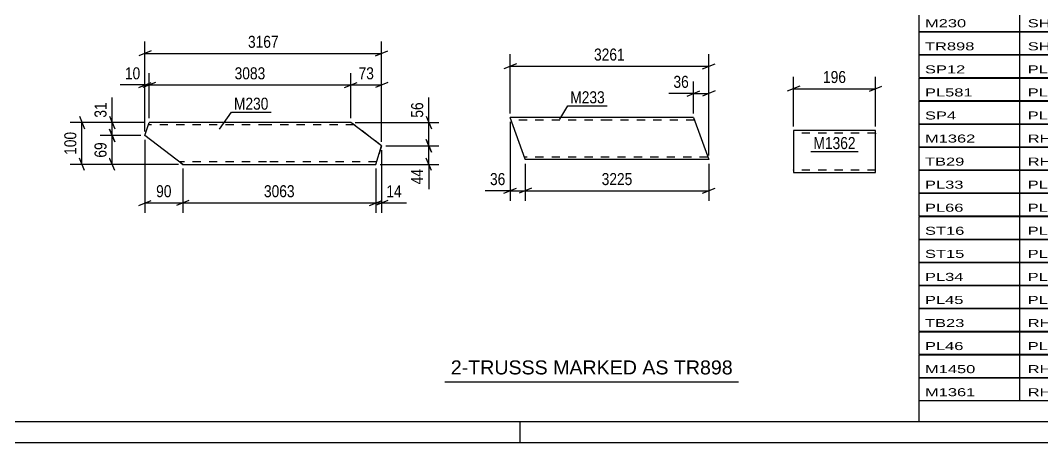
# Model space of a CAD drawing. Header units: millimetres. Extents: x 0 to 841, y 0 to 594.
# Drawn here: x 301.8 to 545.5, y 0 to 100.7 of the extents above; entities that cross this region are included whole.
import ezdxf

# ---------------------------------------------------------------- set-up
doc = ezdxf.new("R2010")
doc.units = ezdxf.units.MM
doc.linetypes.add('DXK_LINE_DOT2', pattern=[3.9198, 1.9599, -1.9599])
doc.styles.add('Arial', font='ARIAL.TTF', dxfattribs={"height": 0.2})
doc.styles.add('Arial Narrow', font='ARIALN.TTF', dxfattribs={"height": 0.2})

# ---------------------------------------------------------------- blocks, each defined once
blk = doc.blocks.new('Unknown-275727060-1137')
at = {"color": 5, "linetype": 'Continuous'}
for p, q in [((5, 5), (836, 5)), ((421, 0), (421, 5)), ((0, 0), (841, 0))]:
    blk.add_line(p, q, dxfattribs=at)
blk = doc.blocks.new('Part-275727060-6435 - 6429')
at = {"color": 2, "linetype": 'Continuous'}
for p, q in [((442.21, 77.5), (418.57, 77.5)), ((422.17, 67.59), (418.57, 77.5)), ((462.31, 77.5), (442.31, 77.5)), ((462.31, 77.5), (465.95, 67.5)), ((422.21, 67.5), (422.17, 67.59)), ((442.21, 67.5), (422.21, 67.5)), ((465.95, 67.5), (442.31, 67.5))]:
    blk.add_line(p, q, dxfattribs=at)
at = {"color": 7, "linetype": 'DXK_LINE_DOT2'}
for p, q in [((442.21, 76.9), (418.79, 76.9)), ((462.52, 76.9), (442.31, 76.9)), ((422.17, 67.59), (421.94, 68.24)), ((442.21, 68.1), (421.99, 68.1)), ((465.73, 68.1), (442.31, 68.1))]:
    blk.add_line(p, q, dxfattribs=at)
blk = doc.blocks.new('Part-275727060-6526 - 6520')
at = {"color": 2, "linetype": 'Continuous'}
for p, q in [((331.52, 73.22), (332.5, 76.36)), ((360.51, 76.36), (332.5, 76.36)), ((380.61, 76.36), (360.61, 76.36)), ((387.95, 70.77), (380.61, 76.36)), ((340.51, 66.36), (331.52, 73.22)), ((386.58, 66.36), (387.95, 70.77)), ((340.51, 66.36), (360.51, 66.36)), ((360.61, 66.36), (386.58, 66.36))]:
    blk.add_line(p, q, dxfattribs=at)
at = {"color": 7, "linetype": 'DXK_LINE_DOT2'}
for p, q in [((360.51, 75.76), (332.31, 75.76)), ((381.4, 75.76), (360.61, 75.76)), ((387.95, 70.77), (380.61, 76.36)), ((387.95, 70.77), (386.81, 67.1)), ((360.51, 66.96), (339.72, 66.96)), ((340.05, 66.71), (340.51, 66.36)), ((386.77, 66.96), (360.61, 66.96)), ((386.78, 67.01), (386.81, 67.1)), ((386.81, 67.1), (386.88, 67.33))]:
    blk.add_line(p, q, dxfattribs=at)
blk = doc.blocks.new('Part-275727060-17697 - 17696')
at = {"color": 2, "linetype": 'Continuous'}
for p, q in [((505.74, 74.41), (486.13, 74.41)), ((486.13, 74.41), (486.13, 64.5)), ((505.74, 65.61), (505.74, 74.41)), ((486.13, 64.5), (486.13, 64.41)), ((486.13, 64.41), (505.74, 64.41)), ((505.74, 64.41), (505.74, 65.61))]:
    blk.add_line(p, q, dxfattribs=at)
at = {"color": 7, "linetype": 'DXK_LINE_DOT2'}
for p, q in [((505.74, 73.81), (486.13, 73.81)), ((505.74, 73.81), (505.74, 73.76)), ((505.74, 73.76), (505.74, 73.81)), ((505.74, 73.67), (505.74, 73.76)), ((505.74, 73.76), (505.74, 73.67)), ((486.13, 65.01), (486.13, 65.05)), ((505.74, 65.01), (486.13, 65.01)), ((505.74, 65.05), (505.74, 65.38)), ((505.74, 65.01), (505.74, 65.05))]:
    blk.add_line(p, q, dxfattribs=at)
blk = doc.blocks.new('StraightDimension-275727060-6438 - 6429')
at = {"color": 7, "linetype": 'Continuous'}
for p, q in [((462.31, 78.5), (462.31, 86.11)), ((465.95, 68.5), (465.95, 86.11)), ((460.81, 82.66), (463.81, 83.86)), ((462.31, 83.26), (465.95, 83.26)), ((467.45, 83.86), (464.45, 82.66))]:
    blk.add_line(p, q, dxfattribs=at)
at = {"color": 0}
blk.add_wipeout([(461.78, 84.01), (461.78, 88.21), (456.93, 88.21), (456.93, 84.01)], dxfattribs=at)
at = {"color": 7, "linetype": 'Continuous'}
blk.add_line((462.31, 83.26), (456.4, 83.26), dxfattribs=at)
blk.add_line((462.31, 83.26), (456.4, 83.26), dxfattribs=at)
at = {"color": 3, "style": 'Arial Narrow'}
blk.add_text('36', height=2.863, dxfattribs=at).set_placement((457.53, 84.61))
blk = doc.blocks.new('StraightDimension-275727060-6473 - 6429')
at = {"color": 7, "linetype": 'Continuous'}
for p, q in [((420.07, 90.36), (417.07, 89.16)), ((418.57, 78.5), (418.57, 92.61)), ((464.45, 89.16), (467.45, 90.36)), ((465.95, 68.5), (465.95, 92.61)), ((418.57, 89.76), (465.95, 89.76))]:
    blk.add_line(p, q, dxfattribs=at)
at = {"color": 0}
blk.add_wipeout([(446.51, 90.51), (446.51, 94.71), (438, 94.71), (438, 90.51)], dxfattribs=at)
at = {"color": 3, "style": 'Arial Narrow'}
blk.add_text('3261', height=2.863, dxfattribs=at).set_placement((438.6, 91.11))
blk = doc.blocks.new('StraightDimension-275727060-6484 - 6429')
at = {"color": 7, "linetype": 'Continuous'}
for p, q in [((422.21, 66.5), (422.21, 57.67)), ((465.95, 66.5), (465.95, 57.67)), ((423.71, 60.67), (420.71, 59.47)), ((422.21, 60.07), (465.95, 60.07)), ((464.45, 59.47), (467.45, 60.67))]:
    blk.add_line(p, q, dxfattribs=at)
at = {"color": 0}
blk.add_wipeout([(448.33, 60.82), (448.33, 65.02), (439.82, 65.02), (439.82, 60.82)], dxfattribs=at)
at = {"color": 3, "style": 'Arial Narrow'}
blk.add_text('3225', height=2.863, dxfattribs=at).set_placement((440.42, 61.42))
blk = doc.blocks.new('StraightDimension-275727060-6501 - 6429')
at = {"color": 7, "linetype": 'Continuous'}
for p, q in [((418.57, 76.5), (418.57, 57.67)), ((422.21, 66.5), (422.21, 57.67)), ((417.07, 59.47), (420.07, 60.67)), ((418.57, 60.07), (422.21, 60.07)), ((423.71, 60.67), (420.71, 59.47))]:
    blk.add_line(p, q, dxfattribs=at)
at = {"color": 0}
blk.add_wipeout([(418.04, 60.82), (418.04, 65.02), (413.19, 65.02), (413.19, 60.82)], dxfattribs=at)
at = {"color": 7, "linetype": 'Continuous'}
blk.add_line((418.57, 60.07), (412.66, 60.07), dxfattribs=at)
blk.add_line((418.57, 60.07), (412.66, 60.07), dxfattribs=at)
at = {"color": 3, "style": 'Arial Narrow'}
blk.add_text('36', height=2.863, dxfattribs=at).set_placement((413.79, 61.42))
blk = doc.blocks.new('StraightDimension-275727060-6706 - 6520')
at = {"color": 7, "linetype": 'Continuous'}
for p, q in [((340.51, 65.36), (340.51, 54.77)), ((386.58, 65.36), (386.58, 54.77)), ((342.01, 57.77), (339.01, 56.57)), ((340.51, 57.17), (386.58, 57.17)), ((385.08, 56.57), (388.08, 57.77))]:
    blk.add_line(p, q, dxfattribs=at)
at = {"color": 0}
blk.add_wipeout([(367.8, 57.92), (367.8, 62.12), (359.29, 62.12), (359.29, 57.92)], dxfattribs=at)
at = {"color": 3, "style": 'Arial Narrow'}
blk.add_text('3063', height=2.863, dxfattribs=at).set_placement((359.89, 58.52))
blk = doc.blocks.new('StraightDimension-275727060-17352 - 6520')
at = {"color": 7, "linetype": 'Continuous'}
for p, q in [((331.5, 76.36), (313.65, 76.36)), ((315.9, 77.86), (317.1, 74.86)), ((316.5, 66.36), (316.5, 76.36)), ((339.51, 66.36), (313.65, 66.36)), ((317.1, 64.86), (315.9, 67.86))]:
    blk.add_line(p, q, dxfattribs=at)
at = {"color": 0}
blk.add_wipeout([(315.75, 74.7), (311.55, 74.7), (311.55, 68.02), (315.75, 68.02)], dxfattribs=at)
at = {"color": 3, "style": 'Arial Narrow'}
blk.add_text('100', height=2.863, rotation=90.0002, dxfattribs=at).set_placement((315.15, 68.62))
blk = doc.blocks.new('StraightDimension-275727060-6650 - 6520')
at = {"color": 7, "linetype": 'Continuous'}
for p, q in [((381.61, 76.36), (401.6, 76.36)), ((398.6, 77.86), (399.8, 74.86)), ((399.2, 70.77), (399.2, 76.36)), ((388.95, 70.77), (401.6, 70.77)), ((399.8, 69.27), (398.6, 72.27))]:
    blk.add_line(p, q, dxfattribs=at)
at = {"color": 0}
blk.add_wipeout([(398.45, 81.74), (394.25, 81.74), (394.25, 76.89), (398.45, 76.89)], dxfattribs=at)
at = {"color": 7, "linetype": 'Continuous'}
blk.add_line((399.2, 76.36), (399.2, 82.27), dxfattribs=at)
blk.add_line((399.2, 76.36), (399.2, 82.27), dxfattribs=at)
at = {"color": 3, "style": 'Arial Narrow'}
blk.add_text('56', height=2.863, rotation=90.0002, dxfattribs=at).set_placement((397.85, 77.49))
blk = doc.blocks.new('StraightDimension-275727060-6582 - 6520')
at = {"color": 7, "linetype": 'Continuous'}
for p, q in [((331.52, 74.22), (331.52, 88.14)), ((332.5, 77.36), (332.5, 88.14)), ((330.02, 84.69), (333.02, 85.89)), ((334, 85.89), (331, 84.69)), ((331.52, 85.29), (332.5, 85.29))]:
    blk.add_line(p, q, dxfattribs=at)
at = {"color": 0}
blk.add_wipeout([(330.99, 86.04), (330.99, 90.24), (326.14, 90.24), (326.14, 86.04)], dxfattribs=at)
at = {"color": 7, "linetype": 'Continuous'}
blk.add_line((331.52, 85.29), (325.61, 85.29), dxfattribs=at)
blk.add_line((331.52, 85.29), (325.61, 85.29), dxfattribs=at)
at = {"color": 3, "style": 'Arial Narrow'}
blk.add_text('10', height=2.863, dxfattribs=at).set_placement((326.74, 86.64))
blk = doc.blocks.new('StraightDimension-275727060-6558 - 6520')
at = {"color": 7, "linetype": 'Continuous'}
for p, q in [((332.5, 77.36), (332.5, 88.14)), ((380.61, 77.36), (380.61, 88.14)), ((334, 85.89), (331, 84.69)), ((379.11, 84.69), (382.11, 85.89)), ((332.5, 85.29), (380.61, 85.29))]:
    blk.add_line(p, q, dxfattribs=at)
at = {"color": 0}
blk.add_wipeout([(360.81, 86.04), (360.81, 90.24), (352.3, 90.24), (352.3, 86.04)], dxfattribs=at)
at = {"color": 3, "style": 'Arial Narrow'}
blk.add_text('3083', height=2.863, dxfattribs=at).set_placement((352.9, 86.64))
blk = doc.blocks.new('StraightDimension-275727060-6529 - 6520')
at = {"color": 7, "linetype": 'Continuous'}
for p, q in [((331.52, 74.22), (331.52, 95.66)), ((387.95, 71.77), (387.95, 95.66)), ((333.02, 93.41), (330.02, 92.21)), ((331.52, 92.81), (387.95, 92.81)), ((386.45, 92.21), (389.45, 93.41))]:
    blk.add_line(p, q, dxfattribs=at)
at = {"color": 0}
blk.add_wipeout([(363.99, 93.56), (363.99, 97.76), (355.48, 97.76), (355.48, 93.56)], dxfattribs=at)
at = {"color": 3, "style": 'Arial Narrow'}
blk.add_text('3167', height=2.863, dxfattribs=at).set_placement((356.08, 94.16))
blk = doc.blocks.new('StraightDimension-275727060-6540 - 6520')
at = {"color": 7, "linetype": 'Continuous'}
for p, q in [((380.61, 77.36), (380.61, 88.14)), ((387.95, 71.77), (387.95, 88.14)), ((379.11, 84.69), (382.11, 85.89)), ((389.45, 85.89), (386.45, 84.69)), ((380.61, 85.29), (387.95, 85.29))]:
    blk.add_line(p, q, dxfattribs=at)
at = {"color": 0}
blk.add_wipeout([(386.71, 86.04), (386.71, 90.24), (381.85, 90.24), (381.85, 86.04)], dxfattribs=at)
at = {"color": 3, "style": 'Arial Narrow'}
blk.add_text('73', height=2.863, dxfattribs=at).set_placement((382.45, 86.64))
blk = doc.blocks.new('StraightDimension-275727060-6624 - 6520')
at = {"color": 7, "linetype": 'Continuous'}
for p, q in [((330.52, 73.22), (320.85, 73.22)), ((323.1, 74.72), (324.3, 71.72)), ((323.7, 66.36), (323.7, 73.22)), ((339.51, 66.36), (320.85, 66.36)), ((324.3, 64.86), (323.1, 67.86))]:
    blk.add_line(p, q, dxfattribs=at)
at = {"color": 0}
blk.add_wipeout([(322.95, 72.22), (318.75, 72.22), (318.75, 67.36), (322.95, 67.36)], dxfattribs=at)
at = {"color": 3, "style": 'Arial Narrow'}
blk.add_text('69', height=2.863, rotation=90.0002, dxfattribs=at).set_placement((322.35, 67.96))
blk = doc.blocks.new('StraightDimension-275727060-6600 - 6520')
at = {"color": 7, "linetype": 'Continuous'}
for p, q in [((331.5, 76.36), (320.85, 76.36)), ((323.1, 77.86), (324.3, 74.86)), ((323.7, 73.22), (323.7, 76.36)), ((330.52, 73.22), (320.85, 73.22)), ((324.3, 71.72), (323.1, 74.72))]:
    blk.add_line(p, q, dxfattribs=at)
at = {"color": 0}
blk.add_wipeout([(322.95, 81.74), (318.75, 81.74), (318.75, 76.89), (322.95, 76.89)], dxfattribs=at)
at = {"color": 7, "linetype": 'Continuous'}
blk.add_line((323.7, 76.36), (323.7, 82.27), dxfattribs=at)
blk.add_line((323.7, 76.36), (323.7, 82.27), dxfattribs=at)
at = {"color": 3, "style": 'Arial Narrow'}
blk.add_text('31', height=2.863, rotation=90.0002, dxfattribs=at).set_placement((322.35, 77.49))
blk = doc.blocks.new('StraightDimension-275727060-6669 - 6520')
at = {"color": 7, "linetype": 'Continuous'}
for p, q in [((388.95, 70.77), (401.6, 70.77)), ((398.6, 72.27), (399.8, 69.27)), ((399.2, 66.36), (399.2, 70.77)), ((387.58, 66.36), (401.6, 66.36)), ((399.8, 64.86), (398.6, 67.86))]:
    blk.add_line(p, q, dxfattribs=at)
at = {"color": 0}
blk.add_wipeout([(398.45, 65.84), (394.25, 65.84), (394.25, 60.98), (398.45, 60.98)], dxfattribs=at)
at = {"color": 7, "linetype": 'Continuous'}
blk.add_line((399.2, 66.36), (399.2, 60.46), dxfattribs=at)
blk.add_line((399.2, 66.36), (399.2, 60.46), dxfattribs=at)
at = {"color": 3, "style": 'Arial Narrow'}
blk.add_text('44', height=2.863, rotation=90.0002, dxfattribs=at).set_placement((397.85, 61.58))
blk = doc.blocks.new('StraightDimension-275727060-6689 - 6520')
at = {"color": 7, "linetype": 'Continuous'}
for p, q in [((387.95, 69.77), (387.95, 54.77)), ((386.58, 65.36), (386.58, 54.77)), ((385.08, 56.57), (388.08, 57.77)), ((389.45, 57.77), (386.45, 56.57)), ((386.58, 57.17), (387.95, 57.17))]:
    blk.add_line(p, q, dxfattribs=at)
at = {"color": 0}
blk.add_wipeout([(393.34, 57.92), (393.34, 62.12), (388.48, 62.12), (388.48, 57.92)], dxfattribs=at)
at = {"color": 7, "linetype": 'Continuous'}
blk.add_line((387.95, 57.17), (393.86, 57.17), dxfattribs=at)
blk.add_line((387.95, 57.17), (393.86, 57.17), dxfattribs=at)
at = {"color": 3, "style": 'Arial Narrow'}
blk.add_text('14', height=2.863, dxfattribs=at).set_placement((389.08, 58.52))
blk = doc.blocks.new('StraightDimension-275727060-6730 - 6520')
at = {"color": 7, "linetype": 'Continuous'}
for p, q in [((331.52, 72.22), (331.52, 54.77)), ((340.51, 65.36), (340.51, 54.77)), ((330.02, 56.57), (333.02, 57.77)), ((331.52, 57.17), (340.51, 57.17)), ((342.01, 57.77), (339.01, 56.57))]:
    blk.add_line(p, q, dxfattribs=at)
at = {"color": 0}
blk.add_wipeout([(338.44, 57.92), (338.44, 62.12), (333.59, 62.12), (333.59, 57.92)], dxfattribs=at)
at = {"color": 3, "style": 'Arial Narrow'}
blk.add_text('90', height=2.863, dxfattribs=at).set_placement((334.19, 58.52))
blk = doc.blocks.new('StraightDimension-275727060-17807 - 17696')
at = {"color": 7, "linetype": 'Continuous'}
for p, q in [((486.13, 75.41), (486.13, 87.26)), ((505.74, 75.41), (505.74, 87.26)), ((487.63, 85.01), (484.63, 83.81)), ((486.13, 84.41), (505.74, 84.41)), ((504.24, 83.81), (507.24, 85.01))]:
    blk.add_line(p, q, dxfattribs=at)
at = {"color": 0}
blk.add_wipeout([(499.27, 85.16), (499.27, 89.36), (492.59, 89.36), (492.59, 85.16)], dxfattribs=at)
at = {"color": 3, "style": 'Arial Narrow'}
blk.add_text('196', height=2.863, dxfattribs=at).set_placement((493.19, 85.76))
blk = doc.blocks.new('Unknown-275727060-18867')
at = {"color": 7, "linetype": 'Continuous'}
for p, q in [((516, 135.75), (676, 135.75)), ((516, 124.5), (516, 135.75)), ((676, 135.75), (676, 124.5)), ((516, 124.5), (676, 124.5)), ((516, 124.5), (516, 119.5)), ((676, 124.5), (676, 119.5)), ((516, 119.5), (676, 119.5)), ((516, 119.5), (516, 114.5)), ((540, 119.5), (540, 114.5)), ((575.5, 119.5), (575.5, 114.5)), ((601.5, 119.5), (601.5, 114.5)), ((614.5, 119.5), (614.5, 114.5)), ((632, 119.5), (632, 114.5)), ((654, 119.5), (654, 114.5)), ((676, 119.5), (676, 114.5)), ((516, 114.5), (676, 114.5)), ((516, 114.45), (516, 109.05)), ((516, 114.45), (676, 114.45)), ((540, 114.5), (540, 109)), ((575.5, 114.5), (575.5, 109)), ((601.5, 114.5), (601.5, 109)), ((614.5, 114.5), (614.5, 109)), ((632, 114.5), (632, 109)), ((654, 114.5), (654, 109)), ((676, 114.45), (676, 109.05)), ((516, 109.05), (676, 109.05)), ((516, 108.95), (516, 103.55)), ((516, 108.95), (676, 108.95)), ((540, 109), (540, 103.5)), ((575.5, 109), (575.5, 103.5)), ((601.5, 109), (601.5, 103.5)), ((614.5, 109), (614.5, 103.5)), ((632, 109), (632, 103.5)), ((654, 109), (654, 103.5)), ((676, 108.95), (676, 103.55)), ((516, 103.55), (676, 103.55)), ((516, 103.45), (516, 98.05)), ((516, 103.45), (676, 103.45)), ((540, 103.5), (540, 98)), ((575.5, 103.5), (575.5, 98)), ((601.5, 103.5), (601.5, 98)), ((614.5, 103.5), (614.5, 98)), ((632, 103.5), (632, 98)), ((654, 103.5), (654, 98)), ((676, 103.45), (676, 98.05)), ((516, 98.05), (676, 98.05)), ((516, 97.95), (516, 92.55)), ((516, 97.95), (676, 97.95)), ((540, 98), (540, 92.5)), ((575.5, 98), (575.5, 92.5)), ((601.5, 98), (601.5, 92.5)), ((614.5, 98), (614.5, 92.5)), ((632, 98), (632, 92.5)), ((654, 98), (654, 92.5)), ((676, 97.95), (676, 92.55)), ((516, 92.55), (676, 92.55)), ((516, 92.45), (516, 87.05)), ((516, 92.45), (676, 92.45)), ((540, 92.5), (540, 87)), ((575.5, 92.5), (575.5, 87)), ((601.5, 92.5), (601.5, 87)), ((614.5, 92.5), (614.5, 87)), ((632, 92.5), (632, 87)), ((654, 92.5), (654, 87)), ((676, 92.45), (676, 87.05)), ((516, 87.05), (676, 87.05)), ((516, 86.95), (516, 81.55)), ((516, 86.95), (676, 86.95)), ((540, 87), (540, 81.5)), ((575.5, 87), (575.5, 81.5)), ((601.5, 87), (601.5, 81.5)), ((614.5, 87), (614.5, 81.5)), ((632, 87), (632, 81.5)), ((654, 87), (654, 81.5)), ((676, 86.95), (676, 81.55)), ((516, 81.55), (676, 81.55)), ((516, 81.45), (516, 76.05)), ((516, 81.45), (676, 81.45)), ((540, 81.5), (540, 76)), ((575.5, 81.5), (575.5, 76)), ((601.5, 81.5), (601.5, 76)), ((614.5, 81.5), (614.5, 76)), ((632, 81.5), (632, 76)), ((654, 81.5), (654, 76)), ((676, 81.45), (676, 76.05)), ((516, 76.05), (676, 76.05)), ((516, 75.95), (516, 70.55)), ((516, 75.95), (676, 75.95)), ((540, 76), (540, 70.5)), ((575.5, 76), (575.5, 70.5)), ((601.5, 76), (601.5, 70.5)), ((614.5, 76), (614.5, 70.5)), ((632, 76), (632, 70.5)), ((654, 76), (654, 70.5)), ((676, 75.95), (676, 70.55)), ((516, 70.55), (676, 70.55)), ((516, 70.45), (516, 65.05)), ((516, 70.45), (676, 70.45)), ((540, 70.5), (540, 65)), ((575.5, 70.5), (575.5, 65)), ((601.5, 70.5), (601.5, 65)), ((614.5, 70.5), (614.5, 65)), ((632, 70.5), (632, 65)), ((654, 70.5), (654, 65)), ((676, 70.45), (676, 65.05)), ((516, 65.05), (676, 65.05)), ((516, 64.95), (516, 59.55)), ((516, 64.95), (676, 64.95)), ((540, 65), (540, 59.5)), ((575.5, 65), (575.5, 59.5)), ((601.5, 65), (601.5, 59.5)), ((614.5, 65), (614.5, 59.5)), ((632, 65), (632, 59.5)), ((654, 65), (654, 59.5)), ((676, 64.95), (676, 59.55)), ((516, 59.55), (676, 59.55)), ((516, 59.45), (516, 54.05)), ((516, 59.45), (676, 59.45)), ((540, 59.5), (540, 54)), ((575.5, 59.5), (575.5, 54)), ((601.5, 59.5), (601.5, 54)), ((614.5, 59.5), (614.5, 54)), ((632, 59.5), (632, 54)), ((654, 59.5), (654, 54)), ((676, 59.45), (676, 54.05)), ((516, 54.05), (676, 54.05)), ((516, 53.95), (516, 48.55)), ((516, 53.95), (676, 53.95)), ((540, 54), (540, 48.5)), ((575.5, 54), (575.5, 48.5)), ((601.5, 54), (601.5, 48.5)), ((614.5, 54), (614.5, 48.5)), ((632, 54), (632, 48.5)), ((654, 54), (654, 48.5)), ((676, 53.95), (676, 48.55)), ((516, 48.55), (676, 48.55)), ((516, 48.45), (516, 43.05)), ((516, 48.45), (676, 48.45)), ((540, 48.5), (540, 43)), ((575.5, 48.5), (575.5, 43)), ((601.5, 48.5), (601.5, 43)), ((614.5, 48.5), (614.5, 43)), ((632, 48.5), (632, 43)), ((654, 48.5), (654, 43)), ((676, 48.45), (676, 43.05)), ((516, 43.05), (676, 43.05)), ((516, 42.95), (516, 37.55)), ((516, 42.95), (676, 42.95)), ((540, 43), (540, 37.5)), ((575.5, 43), (575.5, 37.5)), ((601.5, 43), (601.5, 37.5)), ((614.5, 43), (614.5, 37.5)), ((632, 43), (632, 37.5)), ((654, 43), (654, 37.5)), ((676, 42.95), (676, 37.55)), ((516, 37.55), (676, 37.55)), ((516, 37.45), (516, 32.05)), ((516, 37.45), (676, 37.45)), ((540, 37.5), (540, 32)), ((575.5, 37.5), (575.5, 32)), ((601.5, 37.5), (601.5, 32)), ((614.5, 37.5), (614.5, 32)), ((632, 37.5), (632, 32)), ((654, 37.5), (654, 32)), ((676, 37.45), (676, 32.05)), ((516, 32.05), (676, 32.05)), ((516, 31.95), (516, 26.55)), ((516, 31.95), (676, 31.95)), ((540, 32), (540, 26.5)), ((575.5, 32), (575.5, 26.5)), ((601.5, 32), (601.5, 26.5)), ((614.5, 32), (614.5, 26.5)), ((632, 32), (632, 26.5)), ((654, 32), (654, 26.5)), ((676, 31.95), (676, 26.55)), ((516, 26.55), (676, 26.55)), ((516, 26.45), (516, 21.05)), ((516, 26.45), (676, 26.45)), ((540, 26.5), (540, 21)), ((575.5, 26.5), (575.5, 21)), ((601.5, 26.5), (601.5, 21)), ((614.5, 26.5), (614.5, 21)), ((632, 26.5), (632, 21)), ((654, 26.5), (654, 21)), ((676, 26.45), (676, 21.05)), ((516, 21.05), (676, 21.05)), ((516, 20.95), (516, 15.55)), ((516, 20.95), (676, 20.95)), ((540, 21), (540, 15.5)), ((575.5, 21), (575.5, 15.5)), ((601.5, 21), (601.5, 15.5)), ((614.5, 21), (614.5, 15.5)), ((632, 21), (632, 15.5)), ((654, 21), (654, 15.5)), ((676, 20.95), (676, 15.55)), ((516, 15.55), (676, 15.55)), ((516, 15.45), (516, 10.05)), ((516, 15.45), (676, 15.45)), ((540, 15.5), (540, 10)), ((575.5, 15.5), (575.5, 10)), ((601.5, 15.5), (601.5, 10)), ((614.5, 15.5), (614.5, 10)), ((632, 15.5), (632, 10)), ((654, 15.5), (654, 10)), ((676, 15.45), (676, 10.05)), ((516, 10.05), (676, 10.05)), ((516, 10), (676, 10)), ((516, 10), (516, 5)), ((632, 10), (632, 5)), ((654, 10), (654, 5)), ((676, 10), (676, 5)), ((516, 5), (676, 5))]:
    blk.add_line(p, q, dxfattribs=at)
at = {"color": 7, "style": 'Arial Narrow'}
for s, height, width, p in [('GENERAL NOTES & WELD DETAILS :', 2.8633, 1.4, (517.15, 128.06)), ('REFER TYP DRAWING TYP-01', 1.9089, 1.6, (600.7, 128.16)), ("MATERIAL LIST FOR ASSEMBLY MK'D", 1.9089, 1.6, (517.15, 120.56)), ('TR898', 1.909, 1.794707, (609.9, 120.47)), ('2', 1.91, 1.794707, (638.08, 120.56)), ('No. Required', 1.9089, 1.6, (647.41, 120.56)), ('Mark', 1.909, 1.7, (517.34, 115.5)), ('Profile', 1.909, 1.7, (550.41, 115.5)), ('Material', 1.909, 1.7, (580.54, 115.56)), ('No.', 1.909, 1.7, (605.5, 115.56)), ('Length', 1.909, 1.7, (616, 115.56)), ('Area', 1.909, 1.7, (638.5, 115.56)), ('Weight', 1.909, 1.7, (658, 115.56))]:
    blk.add_text(s, height=height, dxfattribs=dict(at, width=width)).set_placement(p)
at = {"color": 7, "linetype": 'Continuous', "style": 'Arial Narrow'}
for s, height, width, p in [('M233', 1.909, 1.794707, (517.5, 110.06)), ('SHS100*6', 1.909, 1.794707, (542, 110.06)), ('E350', 1.909, 1.794707, (581.74, 110.06)), ('8', 1.91, 1.794707, (605.86, 110.06)), ('3261', 1.909, 1.794707, (618.58, 110.06)), ('1.3', 1.909, 1.794707, (642.32, 110.06)), ('456.9', 1.909, 1.794707, (658.96, 110.06)), ('BC121', 1.909, 1.794707, (517.5, 104.56)), ('SHS132*6', 1.909, 1.794707, (542, 104.56)), ('E350', 1.909, 1.794707, (581.74, 104.56)), ('1', 1.91, 1.794707, (605.86, 104.56)), ('17794', 1.909, 1.794707, (616.4, 104.56)), ('9.4', 1.909, 1.794707, (642.32, 104.56)), ('422.4', 1.909, 1.794707, (658.96, 104.56)), ('M230', 1.909, 1.794707, (517.5, 99.06)), ('SHS100*6', 1.909, 1.794707, (542, 99.06)), ('E350', 1.909, 1.794707, (581.74, 99.06)), ('7', 1.91, 1.794707, (605.86, 99.06)), ('3167', 1.909, 1.794707, (618.58, 99.06)), ('1.2', 1.909, 1.794707, (642.32, 99.06)), ('383.7', 1.909, 1.794707, (658.96, 99.06)), ('TR898', 1.909, 1.794707, (517.5, 93.56)), ('SHS100*6', 1.909, 1.794707, (542, 93.56)), ('E350', 1.909, 1.794707, (581.74, 93.56)), ('1', 1.91, 1.794707, (605.86, 93.56)), ('17465', 1.909, 1.794707, (616.4, 93.56)), ('7.0', 1.909, 1.794707, (642.32, 93.56)), ('309.3', 1.909, 1.794707, (658.96, 93.56)), ('SP12', 1.909, 1.794707, (517.5, 88.06)), ('PL20*380', 1.909, 1.794707, (542, 88.06)), ('E350', 1.909, 1.794707, (581.74, 88.06)), ('6', 1.91, 1.794707, (605.86, 88.06)), ('380', 1.909, 1.794707, (620.77, 88.06)), ('0.3', 1.909, 1.794707, (642.32, 88.06)), ('136.0', 1.909, 1.794707, (658.96, 88.06)), ('PL581', 1.909, 1.794707, (517.5, 82.56)), ('PL12*300', 1.909, 1.794707, (542, 82.56)), ('E350', 1.909, 1.794707, (581.74, 82.56)), ('13', 1.909, 1.794707, (604.76, 82.56)), ('310', 1.909, 1.794707, (620.77, 82.56)), ('0.2', 1.909, 1.794707, (642.32, 82.56)), ('113.9', 1.909, 1.794707, (658.96, 82.56)), ('SP4', 1.909, 1.794707, (517.5, 77.06)), ('PL16*325', 1.909, 1.794707, (542, 77.06)), ('E350', 1.909, 1.794707, (581.74, 77.06)), ('4', 1.91, 1.794707, (605.86, 77.06)), ('325', 1.909, 1.794707, (620.77, 77.06)), ('0.2', 1.909, 1.794707, (642.32, 77.06)), ('53.1', 1.909, 1.794707, (661.14, 77.06)), ('M1362', 1.909, 1.794707, (517.5, 71.56)), ('RHS100*100*6', 1.9089, 1.794707, (542, 71.56)), ('E350', 1.909, 1.794707, (581.74, 71.56)), ('12', 1.909, 1.794707, (604.76, 71.56)), ('196', 1.909, 1.794707, (620.77, 71.56)), ('0.1', 1.909, 1.794707, (642.32, 71.56)), ('41.7', 1.909, 1.794707, (661.14, 71.56)), ('TB29', 1.909, 1.794707, (517.5, 66.06)), ('RHS150*110*6', 1.9089, 1.794707, (542, 66.06)), ('E350', 1.909, 1.794707, (581.74, 66.06)), ('5', 1.91, 1.794707, (605.86, 66.06)), ('200', 1.909, 1.794707, (620.77, 66.06)), ('0.1', 1.909, 1.794707, (642.32, 66.06)), ('23.4', 1.909, 1.794707, (661.14, 66.06)), ('PL33', 1.909, 1.794707, (517.5, 60.56)), ('PL12*270', 1.909, 1.794707, (542, 60.56)), ('E350', 1.909, 1.794707, (581.74, 60.56)), ('2', 1.91, 1.794707, (605.86, 60.56)), ('401', 1.909, 1.794707, (620.77, 60.56)), ('0.2', 1.909, 1.794707, (642.32, 60.56)), ('18.4', 1.909, 1.794707, (661.14, 60.56)), ('PL66', 1.909, 1.794707, (517.5, 55.06)), ('PL10*150', 1.909, 1.794707, (542, 55.06)), ('E350', 1.909, 1.794707, (581.74, 55.06)), ('6', 1.91, 1.794707, (605.86, 55.06)), ('170', 1.909, 1.794707, (620.77, 55.06)), ('0.1', 1.909, 1.794707, (642.32, 55.06)), ('12.0', 1.909, 1.794707, (661.14, 55.06)), ('ST16', 1.909, 1.794707, (517.5, 49.56)), ('PL8*100', 1.909, 1.794707, (542, 49.56)), ('E350', 1.909, 1.794707, (581.74, 49.56)), ('24', 1.909, 1.794707, (604.76, 49.56)), ('135', 1.909, 1.794707, (620.77, 49.56)), ('0.0', 1.909, 1.794707, (642.32, 49.56)), ('10.0', 1.909, 1.794707, (661.14, 49.56)), ('ST15', 1.909, 1.794707, (517.5, 44.06)), ('PL8*100', 1.909, 1.794707, (542, 44.06)), ('E350', 1.909, 1.794707, (581.74, 44.06)), ('24', 1.909, 1.794707, (604.76, 44.06)), ('121', 1.909, 1.794707, (620.77, 44.06)), ('0.0', 1.909, 1.794707, (642.32, 44.06)), ('8.9', 1.909, 1.794707, (663.33, 44.06)), ('PL34', 1.909, 1.794707, (517.5, 38.56)), ('PL10*120', 1.909, 1.794707, (542, 38.56)), ('E350', 1.909, 1.794707, (581.74, 38.56)), ('2', 1.91, 1.794707, (605.86, 38.56)), ('401', 1.909, 1.794707, (620.77, 38.56)), ('0.1', 1.909, 1.794707, (642.32, 38.56)), ('7.6', 1.909, 1.794707, (663.33, 38.56)), ('PL45', 1.909, 1.794707, (517.5, 33.06)), ('PL12*178', 1.909, 1.794707, (542, 33.06)), ('E350', 1.909, 1.794707, (581.74, 33.06)), ('2', 1.91, 1.794707, (605.86, 33.06)), ('238', 1.909, 1.794707, (620.77, 33.06)), ('0.1', 1.909, 1.794707, (642.32, 33.06)), ('5.5', 1.909, 1.794707, (663.33, 33.06)), ('TB23', 1.909, 1.794707, (517.5, 27.56)), ('RHS150*110*6', 1.9089, 1.794707, (542, 27.56)), ('E350', 1.909, 1.794707, (581.74, 27.56)), ('1', 1.91, 1.794707, (605.86, 27.56)), ('200', 1.909, 1.794707, (620.77, 27.56)), ('0.1', 1.909, 1.794707, (642.32, 27.56)), ('4.7', 1.909, 1.794707, (663.33, 27.56)), ('PL46', 1.909, 1.794707, (517.5, 22.06)), ('PL10*120', 1.909, 1.794707, (542, 22.06)), ('E350', 1.909, 1.794707, (581.74, 22.06)), ('2', 1.91, 1.794707, (605.86, 22.06)), ('238', 1.909, 1.794707, (620.77, 22.06)), ('0.1', 1.909, 1.794707, (642.32, 22.06)), ('4.5', 1.909, 1.794707, (663.33, 22.06)), ('M1450', 1.909, 1.794707, (517.5, 16.56)), ('RHS100*100*6', 1.9089, 1.794707, (542, 16.56)), ('E350', 1.909, 1.794707, (581.74, 16.56)), ('1', 1.91, 1.794707, (605.86, 16.56)), ('220', 1.909, 1.794707, (620.77, 16.56)), ('0.1', 1.909, 1.794707, (642.32, 16.56)), ('3.9', 1.909, 1.794707, (663.33, 16.56)), ('M1361', 1.909, 1.794707, (517.5, 11.06)), ('RHS100*100*6', 1.9089, 1.794707, (542, 11.06)), ('E350', 1.909, 1.794707, (581.74, 11.06)), ('1', 1.91, 1.794707, (605.86, 11.06)), ('194', 1.909, 1.794707, (620.77, 11.06)), ('0.1', 1.909, 1.794707, (642.32, 11.06)), ('3.4', 1.909, 1.794707, (663.33, 11.06)), ('Total', 1.909, 1.7, (618.33, 6.5)), ('44.6', 1.909, 1.794707, (639.64, 6.5)), ('2019.2', 1.909, 1.794707, (656.77, 6.5))]:
    blk.add_text(s, height=height, dxfattribs=dict(at, width=width)).set_placement(p)
blk = doc.blocks.new('Unknown-275727060-18868')
at = {"color": 7, "linetype": 'Continuous'}
blk.add_line((403, 14.5), (473, 14.5), dxfattribs=at)
at = {"color": 7, "style": 'Arial'}
blk.add_text('2-TRUSSS MARKED AS TR898', height=3.3428, dxfattribs=at).set_placement((404.45, 16.25))
blk = doc.blocks.new('Mark-275727060-6431 - 6429')
at = {"color": 0}
blk.add_wipeout([(441.16, 80.92), (441.16, 83.92), (432.93, 83.92), (432.93, 80.92)], dxfattribs=at)
blk.add_wipeout([(441.16, 80.92), (441.16, 83.92), (432.93, 83.92), (432.93, 80.92)], dxfattribs=at)
at = {"color": 30, "linetype": 'Continuous'}
for p, q in [((430.41, 77.1), (432.33, 80.32)), ((432.33, 80.32), (441.76, 80.32))]:
    blk.add_line(p, q, dxfattribs=at)
at = {"color": 3, "style": 'Arial Narrow'}
blk.add_text('M233', height=2.863, dxfattribs=at).set_placement((432.93, 80.92))
blk = doc.blocks.new('Mark-275727060-6522 - 6520')
at = {"color": 0}
blk.add_wipeout([(360.97, 79.4), (360.97, 82.4), (352.74, 82.4), (352.74, 79.4)], dxfattribs=at)
blk.add_wipeout([(360.97, 79.4), (360.97, 82.4), (352.74, 82.4), (352.74, 79.4)], dxfattribs=at)
at = {"color": 30, "linetype": 'Continuous'}
for p, q in [((349.28, 74.73), (352.14, 78.8)), ((352.14, 78.8), (361.57, 78.8))]:
    blk.add_line(p, q, dxfattribs=at)
at = {"color": 3, "style": 'Arial Narrow'}
blk.add_text('M230', height=2.863, dxfattribs=at).set_placement((352.74, 79.4))
blk = doc.blocks.new('Mark-275727060-17828 - 17696')
at = {"color": 0}
blk.add_wipeout([(500.96, 70.01), (500.96, 73.01), (490.91, 73.01), (490.91, 70.01)], dxfattribs=at)
blk.add_wipeout([(500.96, 70.01), (500.96, 73.01), (490.91, 73.01), (490.91, 70.01)], dxfattribs=at)
at = {"color": 30, "linetype": 'Continuous'}
blk.add_line((490.31, 69.41), (501.56, 69.41), dxfattribs=at)
at = {"color": 3, "style": 'Arial Narrow'}
blk.add_text('M1362', height=2.863, dxfattribs=at).set_placement((490.91, 70.01))

msp = doc.modelspace()

# ---------------------------------------------------------------- block references
for name in ['Unknown-275727060-1137', 'Unknown-275727060-18867', 'Part-275727060-6526 - 6520', 'Part-275727060-6435 - 6429', 'Part-275727060-17697 - 17696', 'Unknown-275727060-18868']:
    msp.add_blockref(name, (0, 0))

# ---------------------------------------------------------------- next in the draw order: block references
for name in ['StraightDimension-275727060-6438 - 6429', 'StraightDimension-275727060-17807 - 17696', 'StraightDimension-275727060-6650 - 6520', 'Mark-275727060-17828 - 17696', 'StraightDimension-275727060-6484 - 6429', 'StraightDimension-275727060-6706 - 6520']:
    msp.add_blockref(name, (0, 0))

# ---------------------------------------------------------------- next in the draw order: block references
for name in ['StraightDimension-275727060-6473 - 6429', 'StraightDimension-275727060-17352 - 6520']:
    msp.add_blockref(name, (0, 0))

# ---------------------------------------------------------------- next in the draw order: block references
for name in ['StraightDimension-275727060-6582 - 6520', 'Mark-275727060-6431 - 6429', 'StraightDimension-275727060-6501 - 6429']:
    msp.add_blockref(name, (0, 0))

# ---------------------------------------------------------------- next in the draw order: block references
msp.add_blockref('StraightDimension-275727060-6558 - 6520', (0, 0))

# ---------------------------------------------------------------- next in the draw order: block references
msp.add_blockref('StraightDimension-275727060-6529 - 6520', (0, 0))

# ---------------------------------------------------------------- next in the draw order: block references
for name in ['StraightDimension-275727060-6540 - 6520', 'Mark-275727060-6522 - 6520', 'StraightDimension-275727060-6624 - 6520']:
    msp.add_blockref(name, (0, 0))

# ---------------------------------------------------------------- next in the draw order: block references
for name in ['StraightDimension-275727060-6600 - 6520', 'StraightDimension-275727060-6669 - 6520']:
    msp.add_blockref(name, (0, 0))

# ---------------------------------------------------------------- next in the draw order: block references
for name in ['StraightDimension-275727060-6730 - 6520', 'StraightDimension-275727060-6689 - 6520']:
    msp.add_blockref(name, (0, 0))

doc.saveas('drawing.dxf')
